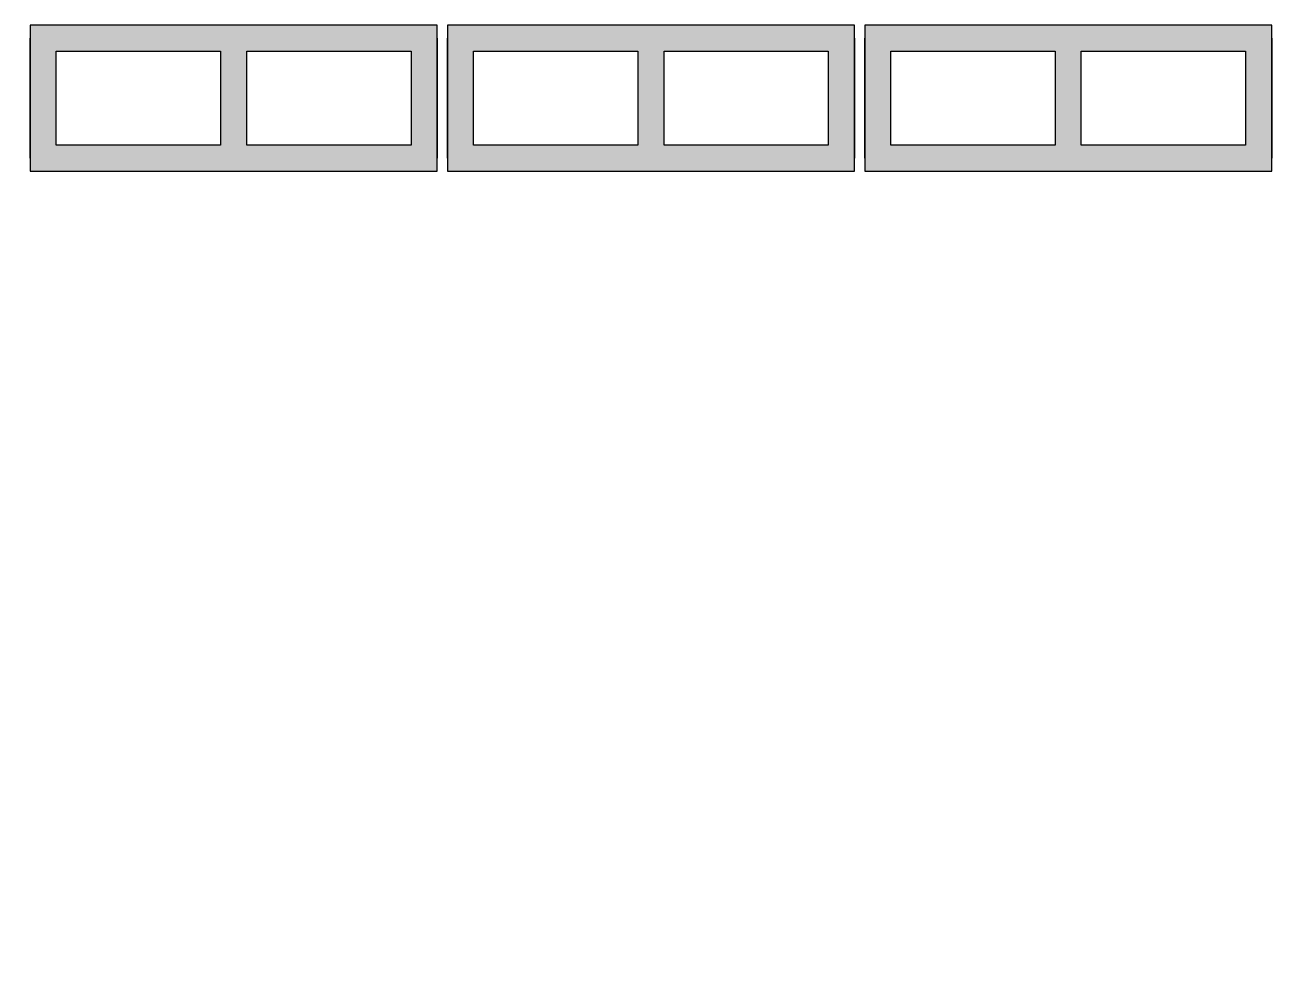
# Model space of a CAD drawing. Header units: centimetres. Extents: x 170 to 13828, y -2277 to 8860.
# Drawn here: x 12906.6 to 13026.6, y -585.2 to -495.8 of the extents above; entities that cross this region are included whole.
import ezdxf

# ---------------------------------------------------------------- set-up
doc = ezdxf.new("R2010")
doc.units = ezdxf.units.CM
doc.layers.add('A-ANNO-DIMS-1', color=1, linetype='Continuous', lineweight=9, true_color=0xff0000)
doc.layers.add('S-BEAM-3', color=9, linetype='Continuous', lineweight=9, true_color=0xc0c0c0)
for name, color, linetype, lineweight in [('A-ANNO-DIMS-50', 7, 'Continuous', 9), ('A-DETL-GENF', 7, 'Continuous', 9), ('S-BEAM', 7, 'Continuous', 9), ('S-BEAM-2', 7, 'Continuous', 13)]:
    doc.layers.add(name, color=color, linetype=linetype, lineweight=lineweight)
doc.styles.add('Bahnschrift_13', font='', dxfattribs={"height": 7.5})
doc.styles.get('Bahnschrift_13').set_extended_font_data('Bahnschrift')
doc.dimstyles.new('COTA_LINEAR', dxfattribs={"dimscale": 30.48, "dimtxt": 8.33133, "dimasz": 0.393701, "dimexe": 0.164042, "dimexo": 0.328084, "dimgap": 0.131234, "dimtad": 1, "dimdec": 0, "dimzin": 0, "dimdsep": 46, "dimtxsty": 'Bahnschrift_13', "dimblk1": 'DOTSMALL', "dimblk2": 'DOTSMALL', "dimsah": 1, "dimcen": 0.09, "dimdle": 0.164042, "dimazin": 0, "dimtfac": 1, "dimtdec": 4, "dimtix": 1, "dimtmove": 0, "dimatfit": 3, "dimfxl": 1, "dimtvp": 1, "dimtolj": 1, "dimtzin": 0, "dimarcsym": 2})

# ---------------------------------------------------------------- blocks, each defined once
blk = doc.blocks.new('LEONE - BLOCO 14X39X1 - LEONE - BLOCO 14X39X19-V1-COBERTURA - MODULAÇÃO 2ª FIADA')
at = {"layer": 'S-BEAM-3'}
h = blk.add_hatch(color=256, dxfattribs=at)
h.paths.add_polyline_path([(-19.5, -7), (19.5, -7), (19.5, 7), (-19.5, 7), (-19.5, -4.5)])
h.paths.add_polyline_path([(1.25, -4.5), (1.25, 4.5), (17, 4.5), (17, -4.5)])
h.paths.add_polyline_path([(-1.25, -4.5), (-17, -4.5), (-17, 4.5), (-1.25, 4.5), (-1.25, -4.16)])
at = {"layer": 'A-DETL-GENF'}
for p, q in [((19.5, 7), (-19.5, 7)), ((-19.5, 7), (-19.5, 0)), ((19.5, 0), (19.5, 7)), ((-17, -4.5), (-17, 4.5)), ((-17, 4.5), (-1.25, 4.5)), ((-1.25, 4.5), (-1.25, -4.5)), ((1.25, -4.5), (1.25, 4.5)), ((1.25, 4.5), (17, 4.5)), ((17, 4.5), (17, -4.5)), ((-19.5, 0), (-19.5, -7)), ((19.5, -7), (19.5, 0)), ((-1.25, -4.5), (-17, -4.5)), ((17, -4.5), (1.25, -4.5)), ((-19.5, -7), (19.5, -7))]:
    blk.add_line(p, q, dxfattribs=at)
at = {"layer": 'S-BEAM-2'}
for p, q in [((-19.5, 7), (-19.5, -7)), ((19.5, 7), (-19.5, 7)), ((19.5, -7), (19.5, 7)), ((19.5, -7), (19.5, 7)), ((-19.5, 5.75), (-19.5, -5.75)), ((-19.5, -5.75), (-19.5, 5.75)), ((19.5, 5.75), (19.5, -5.75)), ((-19.5, -7), (19.5, -7))]:
    blk.add_line(p, q, dxfattribs=at)
at = {"layer": 'S-BEAM-3'}
for p, q in [((-17, 4.5), (-1.25, 4.5)), ((-17, -4.5), (-17, 4.5)), ((-1.25, 4.5), (-1.25, -4.5)), ((1.25, 4.5), (17, 4.5)), ((1.25, -4.5), (1.25, 4.5)), ((17, 4.5), (17, -4.5)), ((-1.25, -4.5), (-17, -4.5)), ((17, -4.5), (1.25, -4.5))]:
    blk.add_line(p, q, dxfattribs=at)
blk = doc.blocks.new('LEONE - BLOCO 14X39X1 - LEONE - BLOCO 14X39X19-2886981-COBERTURA - MODULAÇÃO 2ª FIADA')
at = {"layer": 'S-BEAM-3'}
h = blk.add_hatch(color=256, dxfattribs=at)
h.paths.add_polyline_path([(-3.78, -7), (19.5, -7), (19.5, 7), (-19.5, 7), (-19.5, -7)])
h.paths.add_polyline_path([(-3.78, -4.5), (-17, -4.5), (-17, 4.5), (-1.25, 4.5), (-1.25, -4.5)])
h.paths.add_polyline_path([(1.25, -4.5), (1.25, 4.5), (17, 4.5), (17, -4.5)])
at = {"layer": 'A-DETL-GENF'}
for p, q in [((19.5, 7), (-19.5, 7)), ((-19.5, 7), (-19.5, 0)), ((19.5, 0), (19.5, 7)), ((-17, -4.5), (-17, 4.5)), ((-17, 4.5), (-1.25, 4.5)), ((-1.25, 4.5), (-1.25, -4.5)), ((1.25, -4.5), (1.25, 4.5)), ((1.25, 4.5), (17, 4.5)), ((17, 4.5), (17, -4.5)), ((-19.5, 0), (-19.5, -7)), ((19.5, -7), (19.5, 0)), ((-1.25, -4.5), (-17, -4.5)), ((17, -4.5), (1.25, -4.5)), ((-19.5, -7), (19.5, -7))]:
    blk.add_line(p, q, dxfattribs=at)
at = {"layer": 'S-BEAM-2'}
for p, q in [((-19.5, 7), (-19.5, -7)), ((19.5, 7), (-19.5, 7)), ((19.5, -7), (19.5, 7)), ((19.5, -7), (19.5, 7)), ((-19.5, 5.75), (-19.5, -5.75)), ((-19.5, -5.75), (-19.5, 5.75)), ((19.5, 5.75), (19.5, -5.75)), ((-19.5, -7), (19.5, -7))]:
    blk.add_line(p, q, dxfattribs=at)
at = {"layer": 'S-BEAM-3'}
for p, q in [((-17, 4.5), (-1.25, 4.5)), ((-17, -4.5), (-17, 4.5)), ((-1.25, 4.5), (-1.25, -4.5)), ((1.25, 4.5), (17, 4.5)), ((1.25, -4.5), (1.25, 4.5)), ((17, 4.5), (17, -4.5)), ((-1.25, -4.5), (-17, -4.5)), ((17, -4.5), (1.25, -4.5))]:
    blk.add_line(p, q, dxfattribs=at)
blk = doc.blocks.new('DIMBLOCK32-COBERTURA - MODULAÇÃO 2ª FIADA')
at = {"layer": 'A-ANNO-DIMS-50', "lineweight": 35, "true_color": 0xff0000}
h = blk.add_hatch(color=1, dxfattribs=at)
edge = h.paths.add_edge_path()
edge.add_arc((12866.14, -628.11), 1.5, 0, 360)
h = blk.add_hatch(color=1, dxfattribs=at)
edge = h.paths.add_edge_path()
edge.add_arc((13277.14, -628.11), 1.5, 0, 360)
at = {"layer": 'A-ANNO-DIMS-50', "color": 1, "true_color": 0xff0000}
for p, q in [((13277.14, -515.59), (13277.14, -633.11)), ((13277.14, -628.11), (13277.14, -515.59)), ((12866.14, -580.59), (12866.14, -633.11)), ((12866.14, -628.11), (12866.14, -580.59)), ((12866.14, -628.11), (13277.14, -628.11))]:
    blk.add_line(p, q, dxfattribs=at)
at = {"layer": 'A-ANNO-DIMS-50', "color": 1, "lineweight": 35, "true_color": 0xff0000}
for centre in [(12866.14, -628.11), (13277.14, -628.11)]:
    blk.add_circle(centre, 1.5, dxfattribs=at)
at = {"layer": 'A-ANNO-DIMS-50', "color": 0, "insert": (13065.14, -614.47), "char_height": 7.5, "width": 15.6023, "attachment_point": 1, "line_spacing_factor": 1.009858, "style": 'Bahnschrift_13'}
blk.add_mtext('411', dxfattribs=at)
blk = doc.blocks.new('_DotSmall')
at = {"color": 0, "linetype": 'ByBlock', "const_width": 0.5}
blk.add_lwpolyline([(-0.0625, 0, 1), (0.0625, 0, 1)], format="xyb", close=True, dxfattribs=at)
blk = doc.blocks.new('DIMBLOCK38-COBERTURA - MODULAÇÃO 2ª FIADA')
at = {"layer": 'A-ANNO-DIMS-50', "lineweight": 35, "true_color": 0xff0000}
h = blk.add_hatch(color=1, dxfattribs=at)
edge = h.paths.add_edge_path()
edge.add_arc((12796.14, -678.11), 1.5, 0, 360)
h = blk.add_hatch(color=1, dxfattribs=at)
edge = h.paths.add_edge_path()
edge.add_arc((13621.14, -678.11), 1.5, 0, 360)
at = {"layer": 'A-ANNO-DIMS-50', "color": 1, "true_color": 0xff0000}
for p, q in [((13621.14, -519.76), (13621.14, -683.11)), ((13621.14, -678.11), (13621.14, -519.76)), ((12796.14, -685.99), (12796.14, -673.11)), ((12796.14, -678.11), (13626.14, -678.11)), ((12796.14, -678.11), (12796.14, -685.99))]:
    blk.add_line(p, q, dxfattribs=at)
at = {"layer": 'A-ANNO-DIMS-50', "color": 1, "lineweight": 35, "true_color": 0xff0000}
for centre in [(12796.14, -678.11), (13621.14, -678.11)]:
    blk.add_circle(centre, 1.5, dxfattribs=at)
at = {"layer": 'A-ANNO-DIMS-50', "color": 0, "insert": (13200.12, -664.47), "char_height": 7.5, "width": 20.4496, "attachment_point": 1, "line_spacing_factor": 1.009858, "style": 'Bahnschrift_13'}
blk.add_mtext('825', dxfattribs=at)

msp = doc.modelspace()

# ---------------------------------------------------------------- block references
at = {"layer": 'S-BEAM'}
for name, p in [('LEONE - BLOCO 14X39X1 - LEONE - BLOCO 14X39X19-2886981-COBERTURA - MODULAÇÃO 2ª FIADA', (12926.64, -502.76)), ('LEONE - BLOCO 14X39X1 - LEONE - BLOCO 14X39X19-2886981-COBERTURA - MODULAÇÃO 2ª FIADA', (12966.64, -502.76)), ('LEONE - BLOCO 14X39X1 - LEONE - BLOCO 14X39X19-V1-COBERTURA - MODULAÇÃO 2ª FIADA', (13006.64, -502.76))]:
    msp.add_blockref(name, p, dxfattribs=at)

# ---------------------------------------------------------------- dimensions: what is measured, and where the dimension line sits
at = {"layer": 'A-ANNO-DIMS-1'}
for base, p1, p2, override, picture, middle in [((13277.14, -628.11), (12866.14, -570.59), (13277.14, -505.59), {"dimpost": '<>', "dimfxl": 416.108159}, 'DIMBLOCK32-COBERTURA - MODULAÇÃO 2ª FIADA', (13071.64, -620.36)), ((13621.14, -678.11), (12796.14, -675.99), (13621.14, -509.76), {"dimpost": '<>', "dimfxl": 841.581375}, 'DIMBLOCK38-COBERTURA - MODULAÇÃO 2ª FIADA', (13208.64, -670.29))]:
    dim = msp.add_linear_dim(base=base, p1=p1, p2=p2, dimstyle='COTA_LINEAR', override=override, dxfattribs=at)
    dim.commit()
    dim.dimension.update_dxf_attribs({"geometry": picture, "text_midpoint": middle})

doc.saveas('drawing.dxf')
